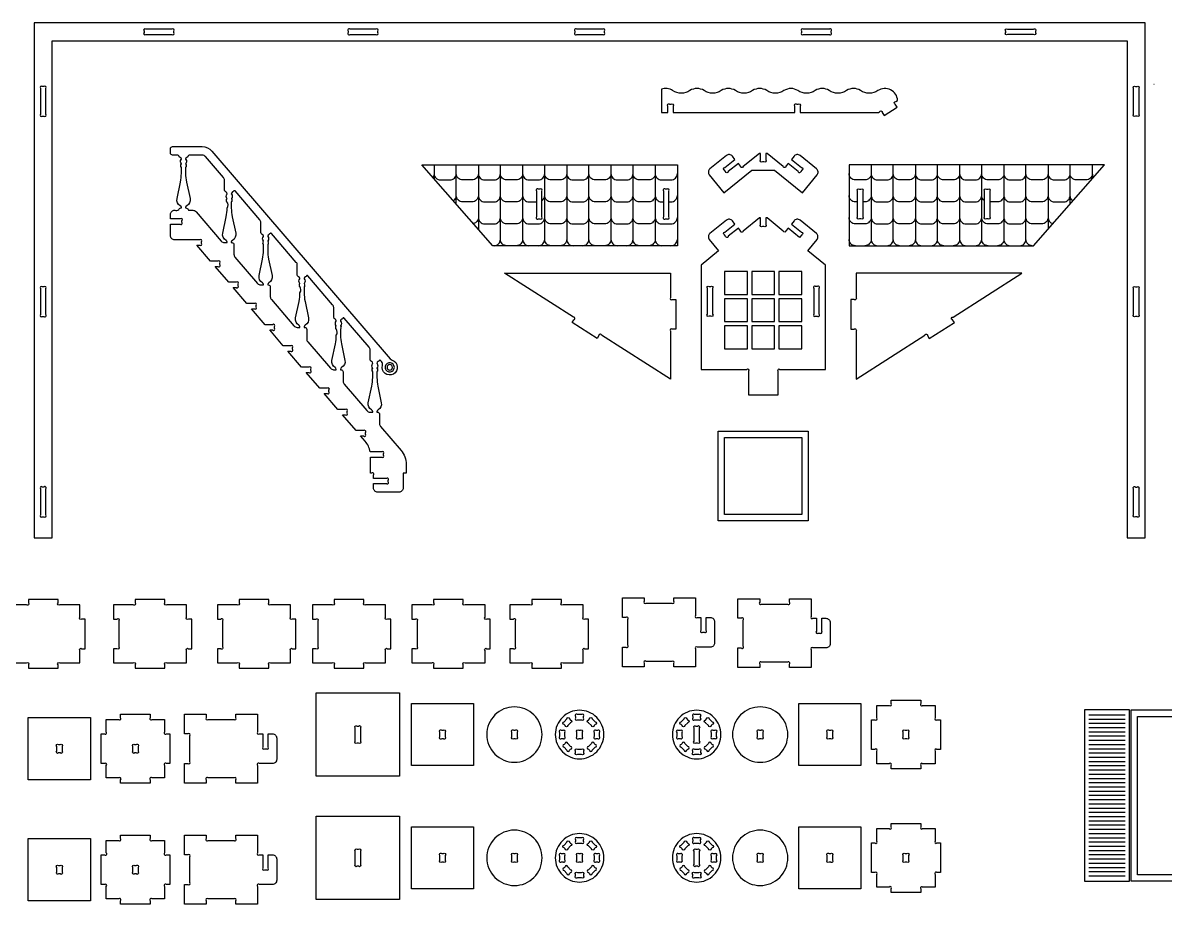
# Model space of a CAD drawing. Extents: x 7328 to 12839, y -521 to 2507.
# Drawn here: x 8760 to 10055, y -512 to 485 of the extents above; entities that cross this region are included whole.
import ezdxf

# ---------------------------------------------------------------- set-up
doc = ezdxf.new("R2010")
doc.units = 0
doc.header["$MEASUREMENT"] = 0
doc.layers.add('LAYER_1', color=18, linetype='CONTINUOUS')

msp = doc.modelspace()

# ---------------------------------------------------------------- linework, layer by layer
at = {"layer": 'LAYER_1'}
for points in [[(10032, 485.5), (8773.2, 485.5), (8773.2, -97.7), (8793.6, -97.7), (8793.6, 465.1), (10011.6, 465.1), (10011.6, -97.7), (10032, -97.7)], [(9292.8, 233.1), (9212.5, 324.8), (9501.9, 324.8), (9501.9, 233.1)], [(9905.5, 233.1), (9985.8, 324.8), (9696.4, 324.8), (9696.4, 233.1)], [(9555.5, 177.9), (9581.4, 177.9), (9581.4, 203.8), (9555.5, 203.8)], [(9586.2, 177.9), (9612.1, 177.9), (9612.1, 203.8), (9586.2, 203.8)], [(9616.9, 177.9), (9642.8, 177.9), (9642.8, 203.8), (9616.9, 203.8)], [(9555.5, 147.2), (9581.4, 147.2), (9581.4, 173.1), (9555.5, 173.1)], [(9586.2, 147.2), (9612.1, 147.2), (9612.1, 173.1), (9586.2, 173.1)], [(9616.9, 147.2), (9642.8, 147.2), (9642.8, 173.1), (9616.9, 173.1)], [(9555.5, 116.5), (9581.4, 116.5), (9581.4, 142.4), (9555.5, 142.4)], [(9586.2, 116.5), (9612.1, 116.5), (9612.1, 142.4), (9586.2, 142.4)], [(9616.9, 116.5), (9642.8, 116.5), (9642.8, 142.4), (9616.9, 142.4)], [(9548.3, 23.1), (9650, 23.1), (9650, -78.6), (9548.3, -78.6)], [(9555.5, 15.9), (9642.8, 15.9), (9642.8, -71.4), (9555.5, -71.4)], [(9092.8, -367.6), (9092.8, -273.2), (9187.1, -273.2), (9187.1, -367.6)], [(9200.8, -355.6), (9200.8, -285.2), (9271.1, -285.2), (9271.1, -355.6)], [(9639.5, -355.6), (9639.5, -285.2), (9709.9, -285.2), (9709.9, -355.6)], [(10014.1, -292.6), (9963.2, -292.6), (9963.2, -486.5), (10014.1, -486.5)], [(10117.7, -292.6), (10117.7, -486.5), (10016, -486.5), (10016, -292.6)], [(8766.6, -371.7), (8766.6, -301.3), (8837, -301.3), (8837, -371.7)], [(10023.2, -299.8), (10110.5, -299.8), (10110.5, -479.3), (10023.2, -479.3)], [(9092.8, -507.2), (9092.8, -412.9), (9187.1, -412.9), (9187.1, -507.2)], [(9200.8, -495.2), (9200.8, -424.9), (9271.1, -424.9), (9271.1, -495.2)], [(9639.5, -495.2), (9639.5, -424.9), (9709.9, -424.9), (9709.9, -495.2)], [(8766.6, -508.6), (8766.6, -438.3), (8837, -438.3), (8837, -508.6)]]:
    msp.add_lwpolyline(points, close=True, dxfattribs=at)
for points in [[(8899.8, 472.3), (8929.2, 472.3, 1), (8931.3, 474.4), (8931.3, 476.2, 1), (8929.2, 478.3), (8899.8, 478.3, 1), (8897.7, 476.2), (8897.7, 474.4, 1)], [(9131.1, 472.3), (9160.5, 472.3, 1), (9162.6, 474.4), (9162.6, 476.2, 1), (9160.5, 478.3), (9131.1, 478.3, 1), (9129, 476.2), (9129, 474.4, 1)], [(9387.9, 472.3), (9417.3, 472.3, 1), (9419.4, 474.4), (9419.4, 476.2, 1), (9417.3, 478.3), (9387.9, 478.3, 1), (9385.8, 476.2), (9385.8, 474.4, 1)], [(9674.1, 478.3), (9644.7, 478.3, 1), (9642.6, 476.2), (9642.6, 474.4, 1), (9644.7, 472.3), (9674.1, 472.3, 1), (9676.2, 474.4), (9676.2, 476.2, 1)], [(9876, 478.3), (9905.4, 478.3, -1), (9907.5, 476.2), (9907.5, 474.4, -1), (9905.4, 472.3), (9876, 472.3, -1), (9873.9, 474.4), (9873.9, 476.2, -1)], [(8780.4, 411.4), (8780.4, 382, 1), (8782.5, 379.9), (8784.3, 379.9, 1), (8786.4, 382), (8786.4, 411.4, 1), (8784.3, 413.5), (8782.5, 413.5, 1)], [(9635, 383.8), (9635, 391.3, -1), (9637.2, 393.4), (9638.9, 393.4, -1), (9641, 391.3), (9641, 383.8), (9729.8, 383.8), (9731, 384.6, -1), (9734, 383.9), (9736.1, 380.7), (9750.9, 390.2), (9748.8, 393.4, -1), (9749.5, 396.4), (9751.4, 397.6, 0.579603), (9729.1, 408.8, -0.300981), (9709.5, 408.8, 0.300981), (9693.6, 408.8, -0.300981), (9674, 408.8, 0.300981), (9658.1, 408.8, -0.300981), (9638.5, 408.8, 0.300981), (9622.7, 408.8, -0.300981), (9603.1, 408.8, 0.300981), (9587.2, 408.8, -0.300981), (9567.6, 408.8, 0.300981), (9551.7, 408.8, -0.300981), (9532.1, 408.8, 0.300981), (9516.2, 408.8, -0.300981), (9496.6, 408.8, 0.236244), (9483.8, 410.4), (9483.8, 383.8), (9491, 383.8), (9491, 391.3, -1), (9493.2, 393.4), (9494.9, 393.4, -1), (9497, 391.3), (9497, 383.8)], [(10024.8, 411.4), (10024.8, 382, -1), (10022.7, 379.9), (10020.9, 379.9, -1), (10018.8, 382), (10018.8, 411.4, -1), (10020.9, 413.5), (10022.7, 413.5, -1)], [(9154.1, -6.3), (9167, -6.3, 1), (9169.1, -4.2), (9169.1, -2.5, 1), (9167, -0.3), (9153.8, -0.3, 0.140614), (9148.3, 11.7), (9143.1, 17.7), (9146.4, 17.7, 1), (9148.5, 19.8), (9148.5, 21.5, 1), (9146.4, 23.7), (9138, 23.7), (9122.5, 41.7), (9125.7, 41.7, 1), (9127.9, 43.8), (9127.9, 45.5, 1), (9125.7, 47.7), (9117.4, 47.7), (9101.9, 65.7), (9105.1, 65.7, 1), (9107.2, 67.8), (9107.2, 69.5, 1), (9105.1, 71.7), (9096.8, 71.7), (9081.3, 89.7), (9084.5, 89.7, 1), (9086.6, 91.8), (9086.6, 93.5, 1), (9084.5, 95.7), (9076.1, 95.7), (9060.7, 113.7), (9063.9, 113.7, 1), (9066, 115.8), (9066, 117.5, 1), (9063.9, 119.7), (9055.5, 119.7), (9040.1, 137.7), (9043.3, 137.7, 1), (9045.4, 139.8), (9045.4, 141.5, 1), (9043.3, 143.7), (9034.9, 143.7), (9019.4, 161.7), (9022.7, 161.7, 1), (9024.8, 163.8), (9024.8, 165.5, 1), (9022.7, 167.7), (9014.3, 167.7), (8998.8, 185.7), (9002, 185.7, 1), (9004.2, 187.8), (9004.2, 189.5, 1), (9002, 191.7), (8993.7, 191.7), (8978.2, 209.7), (8981.4, 209.7, 1), (8983.5, 211.8), (8983.5, 213.5, 1), (8981.4, 215.7), (8973, 215.7), (8957.6, 233.7), (8960.8, 233.7, 1), (8962.9, 235.8), (8962.9, 237.5, 1), (8960.8, 239.7), (8932.5, 239.7, -0.414214), (8927.7, 244.5), (8927.7, 257.7), (8938.6, 257.7, 1), (8940.7, 259.8), (8940.7, 261.5, 1), (8938.6, 263.7), (8927.7, 263.7), (8927.7, 268.5, -0.414214), (8932.5, 273.3, 0.352171), (8937.1, 274, -0.352171), (8939.5, 275.9), (8940, 275.9), (8940, 276.3, 0.272519), (8938.8, 278.4, -0.328849), (8935.1, 286.5), (8939, 305.2, 0.051698), (8940, 315), (8940, 321.9, 0.366837), (8939.8, 322.1, -0.600564), (8939.5, 323, 0.39765), (8939.5, 323.3, -0.39765), (8939.5, 324.1, 0.39765), (8939.5, 324.4, -0.594353), (8939.8, 325.3, 0.584261), (8940, 325.7, -0.375636), (8939.9, 330.7, 0.187098), (8940, 331.1, 0.294683), (8938.6, 333.2, -0.244569), (8937.1, 334.9, 0.352171), (8936.2, 335.7), (8930.1, 335.7, -0.414214), (8927.7, 338.1), (8927.7, 342.9, -0.414214), (8930.1, 345.3), (8963.7, 345.3, -0.21865), (8974.6, 340.3), (9176.7, 105, 0.134714), (9178.8, 103.6, -0.655406), (9180.2, 87.8, -0.655406), (9167.7, 97.6, 0.245805), (9166.7, 101.9), (9165.7, 103.1, 0.507332), (9164.2, 103, -0.156752), (9163, 102, 0.294683), (9161.6, 99.9, 0.187098), (9161.7, 99.6, -0.375636), (9161.6, 94.5, 0.584261), (9161.8, 94.1, -0.594353), (9162.1, 93.2, 0.39765), (9162.1, 92.9, -0.39765), (9162.1, 92.1, 0.39765), (9162.1, 91.8, -0.600564), (9161.8, 90.9, 0.366837), (9161.6, 90.7), (9161.6, 83.8, 0.051698), (9162.6, 74), (9166.5, 55.3, -0.328849), (9162.8, 47.2, 0.272519), (9161.6, 45.1), (9161.6, 44.7), (9162.1, 44.7, -0.414214), (9164.5, 42.3), (9164.5, 31.4, 0.179323), (9165.7, 28.3), (9188.9, 1.3, -0.179323), (9194.7, -14.4), (9194.7, -24.3), (9191.2, -24.3), (9191.2, -41.1, -0.414214), (9186.4, -45.9), (9162.4, -45.9, -0.414214), (9157.6, -41.1), (9157.6, -36.3), (9172.3, -36.3, 1), (9174.4, -34.2), (9174.4, -32.5, 1), (9172.3, -30.3), (9157.6, -30.3), (9157.6, -26.5, 1), (9155.5, -24.3), (9154.1, -24.3)], [(9602.2, 337.7), (9602.2, 330.3, -1), (9600, 328.1), (9598.3, 328.1, -1), (9596.2, 330.3), (9596.2, 337.7), (9594.8, 337.7), (9576.4, 322.9, -1), (9573.4, 323.2), (9571, 326.2), (9559.6, 317, -1), (9556.6, 317.3), (9555.5, 318.6, -1), (9555.8, 321.6), (9567.2, 330.9), (9564.2, 334.6, 0.414214), (9557.4, 335.3), (9538.8, 320.2, 0.414214), (9538.1, 313.4), (9554.7, 292.9), (9586.3, 318.5), (9612, 318.5), (9643.6, 292.9), (9660.2, 313.4, 0.414214), (9659.5, 320.2), (9640.9, 335.3, 0.414214), (9634.1, 334.6), (9631.1, 330.9), (9642.5, 321.6, -1), (9642.8, 318.6), (9641.7, 317.3, -1), (9638.7, 317), (9627.3, 326.2), (9624.9, 323.2, -1), (9621.9, 322.9), (9603.5, 337.7)], [(8947.7, 334.9, -0.251154), (8946.3, 333.2, 0.294683), (8944.8, 331.1, 0.187098), (8945, 330.7, -0.375636), (8944.9, 325.7, 0.584261), (8945, 325.3, -0.594353), (8945.3, 324.4, 0.39765), (8945.3, 324.1, -0.39765), (8945.3, 323.3, 0.39765), (8945.3, 323, -0.600564), (8945, 322.1, 0.366837), (8944.8, 321.9), (8944.8, 315, 0.051698), (8945.9, 305.2), (8949.8, 286.5, -0.328849), (8946.1, 278.4, 0.272519), (8944.8, 276.3), (8944.8, 275.9, -0.352171), (8947.7, 274, 0.352171), (8948.7, 273.3), (8953, 273.3, -0.21865), (8956.6, 271.6), (8985.2, 238.4, 0.21865), (8988.8, 236.7), (8991.8, 236.7), (8991.8, 237.1, 0.272519), (8990.6, 239.2, -0.328849), (8986.9, 247.3), (8990.8, 266, 0.051698), (8991.8, 275.8, 0.366837), (8991.6, 282.9, -0.600564), (8991.3, 283.8, 0.39765), (8991.3, 284.1, -0.39765), (8991.3, 284.9, 0.39765), (8991.3, 285.2, -0.594353), (8991.6, 286.1, 0.584261), (8991.7, 286.5, -0.375636), (8991.7, 291.6, 0.187098), (8991.8, 291.9, 0.294683), (8990.3, 294, -0.302722), (8988.9, 296.2), (8988.9, 307.2, 0.179323), (8987.7, 310.3), (8967.3, 334, 0.21865), (8963.7, 335.7), (8948.7, 335.7, 0.352171)], [(9342.3, 295.1), (9342.3, 265.8, 1), (9344.4, 263.6), (9346.2, 263.6, 1), (9348.3, 265.8), (9348.3, 295.1, 1), (9346.2, 297.2), (9344.4, 297.2, 1)], [(9486.3, 295.1), (9486.3, 265.8, 1), (9488.4, 263.6), (9490.2, 263.6, 1), (9492.3, 265.8), (9492.3, 295.1, 1), (9490.2, 297.2), (9488.4, 297.2, 1)], [(9712, 295.1), (9712, 265.8, -1), (9709.9, 263.6), (9708.2, 263.6, -1), (9706, 265.8), (9706, 295.1, -1), (9708.2, 297.2), (9709.9, 297.2, -1)], [(9856, 295.1), (9856, 265.8, -1), (9853.9, 263.6), (9852.2, 263.6, -1), (9850, 265.8), (9850, 295.1, -1), (9852.2, 297.2), (9853.9, 297.2, -1)], [(9032.9, 234.9, -0.600564), (9032.6, 235.8, 0.39765), (9032.6, 236.1, -0.39765), (9032.6, 236.9, 0.39765), (9032.6, 237.2, -0.594353), (9032.8, 238.1, 0.584261), (9033, 238.5, -0.375636), (9032.9, 243.6, 0.187098), (9033.1, 243.9, 0.294683), (9031.6, 246, -0.302722), (9030.1, 248.2), (9030.1, 259.2, 0.179323), (9028.9, 262.3), (9000.8, 295.1, 0.507332), (8999.2, 295, -0.156752), (8998.1, 294, 0.294683), (8996.6, 291.9, 0.187098), (8996.7, 291.6, -0.375636), (8996.7, 286.5, 0.584261), (8996.8, 286.1, -0.594353), (8997.1, 285.2, 0.39765), (8997.1, 284.9, -0.39765), (8997.1, 284.1, 0.39765), (8997.1, 283.8, -0.600564), (8996.8, 282.9, 0.366837), (8996.6, 282.7), (8996.6, 275.8, 0.051698), (8997.6, 266), (9001.6, 247.3, -0.328849), (8997.9, 239.2, 0.272519), (8996.6, 237.1), (8996.6, 236.7), (8997.2, 236.7, -0.414214), (8999.6, 234.3), (8999.6, 223.4, 0.179323), (9000.7, 220.3), (9026.4, 190.4, 0.21865), (9030, 188.7), (9033.1, 188.7), (9033.1, 189.1, 0.272519), (9031.8, 191.2, -0.328849), (9028.1, 199.3), (9032, 218, 0.051698), (9033.1, 227.8), (9033.1, 234.7, 0.366837)], [(9616, 64.3), (9616, 91, -1), (9618.1, 93.1), (9669.7, 93.1), (9669.7, 211), (9649.7, 227.2), (9660.2, 240.3, 0.414214), (9659.5, 247), (9640.9, 262.1, 0.414214), (9634.1, 261.4), (9631.1, 257.7), (9642.5, 248.5, -1), (9642.8, 245.5), (9640.4, 242.5), (9627.3, 253), (9624.9, 250, -1), (9621.9, 249.7), (9603.5, 264.6), (9602.2, 264.6), (9602.2, 257.1, -1), (9600, 255), (9598.3, 255, -1), (9596.2, 257.1), (9596.2, 264.6), (9594.8, 264.6), (9576.4, 249.7, -1), (9573.4, 250), (9571, 253), (9559.6, 243.8, -1), (9556.6, 244.1), (9555.5, 245.5, -1), (9555.8, 248.5), (9567.2, 257.7), (9564.2, 261.4, 0.414214), (9557.4, 262.1), (9538.8, 247, 0.414214), (9538.1, 240.3), (9548.7, 227.2), (9528.7, 211), (9528.7, 93.1), (9580.2, 93.1, -1), (9582.4, 91), (9582.4, 64.3)], [(9073.3, 170, 0.051698), (9074.3, 179.8, 0.366837), (9074.1, 186.9, -0.600564), (9073.8, 187.8, 0.39765), (9073.8, 188.1, -0.39765), (9073.8, 188.9, 0.39765), (9073.8, 189.2, -0.594353), (9074.1, 190.1, 0.584261), (9074.2, 190.5, -0.375636), (9074.2, 195.6, 0.187098), (9074.3, 195.9, 0.294683), (9072.8, 198, -0.302722), (9071.3, 200.2), (9071.3, 211.2, 0.179323), (9070.2, 214.3), (9042, 247.1, 0.507332), (9040.5, 247, -0.156752), (9039.3, 246, 0.294683), (9037.9, 243.9, 0.187098), (9038, 243.6, -0.375636), (9037.9, 238.5, 0.584261), (9038.1, 238.1, -0.594353), (9038.4, 237.2, 0.39765), (9038.4, 236.9, -0.39765), (9038.4, 236.1, 0.39765), (9038.4, 235.8, -0.600564), (9038.1, 234.9, 0.366837), (9037.9, 234.7), (9037.9, 227.8, 0.051698), (9038.9, 218), (9042.8, 199.3, -0.328849), (9039.1, 191.2, 0.272519), (9037.9, 189.1), (9037.9, 188.7), (9038.4, 188.7, -0.414214), (9040.8, 186.3), (9040.8, 175.4, 0.179323), (9042, 172.3), (9067.6, 142.4, 0.21865), (9071.3, 140.7), (9074.3, 140.7), (9074.3, 141.1, 0.272519), (9073.1, 143.2, -0.328849), (9069.4, 151.3)], [(9115.5, 131.8, 0.366837), (9115.3, 138.9, -0.600564), (9115, 139.8, 0.39765), (9115, 140.1, -0.39765), (9115, 140.9, 0.39765), (9115, 141.2, -0.594353), (9115.3, 142.1, 0.584261), (9115.5, 142.5, -0.375636), (9115.4, 147.6, 0.187098), (9115.5, 147.9, 0.294683), (9114.1, 150, -0.302722), (9112.6, 152.2), (9112.6, 163.2, 0.179323), (9111.4, 166.3), (9083.2, 199.1, 0.507332), (9081.7, 199, -0.156752), (9080.6, 198, 0.294683), (9079.1, 195.9, 0.187098), (9079.2, 195.6, -0.375636), (9079.2, 190.5, 0.584261), (9079.3, 190.1, -0.594353), (9079.6, 189.2, 0.39765), (9079.6, 188.9, -0.39765), (9079.6, 188.1, 0.39765), (9079.6, 187.8, -0.600564), (9079.3, 186.9, 0.366837), (9079.1, 186.7), (9079.1, 179.8, 0.051698), (9080.1, 170), (9084, 151.3, -0.328849), (9080.3, 143.2, 0.272519), (9079.1, 141.1), (9079.1, 140.7), (9079.6, 140.7, -0.414214), (9082, 138.3), (9082, 127.4, 0.179323), (9083.2, 124.3), (9108.9, 94.4, 0.21865), (9112.5, 92.7), (9115.5, 92.7), (9115.5, 93.1, 0.272519), (9114.3, 95.2, -0.328849), (9110.6, 103.3), (9114.5, 122, 0.051698)], [(9500.1, 138.6), (9496.2, 138.6, 1), (9494.1, 136.5), (9494.1, 82.1), (9416, 131.9, 1), (9413.1, 131.3), (9411, 128), (9382.7, 146.1), (9384.8, 149.3, 1), (9384.1, 152.3), (9306, 202), (9494.1, 202), (9494.1, 174.3, 1), (9496.2, 172.2), (9500.1, 172.2)], [(9698.3, 138.6), (9702.1, 138.6, -1), (9704.3, 136.5), (9704.3, 82.1), (9782.3, 131.9, -1), (9785.2, 131.3), (9787.3, 128), (9815.7, 146.1), (9813.6, 149.3, -1), (9814.2, 152.3), (9892.3, 202), (9704.3, 202), (9704.3, 174.3, -1), (9702.1, 172.2), (9698.3, 172.2)], [(8780.4, 184.6), (8780.4, 155.2, 1), (8782.5, 153.1), (8784.3, 153.1, 1), (8786.4, 155.2), (8786.4, 184.6, 1), (8784.3, 186.7), (8782.5, 186.7, 1)], [(9541.9, 184.9), (9541.9, 155.5, -1), (9539.7, 153.4), (9538, 153.4, -1), (9535.9, 155.5), (9535.9, 184.9, -1), (9538, 187), (9539.7, 187, -1)], [(9656.5, 184.9), (9656.5, 155.5, 1), (9658.6, 153.4), (9660.3, 153.4, 1), (9662.5, 155.5), (9662.5, 184.9, 1), (9660.3, 187), (9658.6, 187, 1)], [(10024.8, 184.6), (10024.8, 155.2, -1), (10022.7, 153.1), (10020.9, 153.1, -1), (10018.8, 155.2), (10018.8, 184.6, -1), (10020.9, 186.7), (10022.7, 186.7, -1)], [(9156.8, 90.7, 0.366837), (9156.6, 90.9, -0.600564), (9156.3, 91.8, 0.39765), (9156.3, 92.1, -0.39765), (9156.3, 92.9, 0.39765), (9156.3, 93.2, -0.594353), (9156.6, 94.1, 0.584261), (9156.7, 94.5, -0.375636), (9156.7, 99.6, 0.187098), (9156.8, 99.9, 0.294683), (9155.3, 102, -0.302722), (9153.8, 104.2), (9153.8, 115.2, 0.179323), (9152.7, 118.3), (9124.5, 151.1, 0.507332), (9122.9, 151, -0.156752), (9121.8, 150, 0.294683), (9120.3, 147.9, 0.187098), (9120.4, 147.6, -0.375636), (9120.4, 142.5, 0.584261), (9120.5, 142.1, -0.594353), (9120.8, 141.2, 0.39765), (9120.8, 140.9, -0.39765), (9120.8, 140.1, 0.39765), (9120.8, 139.8, -0.600564), (9120.5, 138.9, 0.366837), (9120.3, 138.7), (9120.3, 131.8, 0.051698), (9121.4, 122), (9125.3, 103.3, -0.328849), (9121.6, 95.2, 0.272519), (9120.3, 93.1), (9120.3, 92.7), (9120.9, 92.7, -0.414214), (9123.3, 90.3), (9123.3, 79.4, 0.179323), (9124.4, 76.3), (9150.1, 46.4, 0.21865), (9153.8, 44.7), (9156.8, 44.7), (9156.8, 45.1, 0.272519), (9155.5, 47.2, -0.328849), (9151.8, 55.3), (9155.7, 74, 0.051698), (9156.8, 83.8)], [(9176.1, 100.6, 0.414214), (9170.9, 95.4, 0.414214), (9176.1, 90.2, 0.414214), (9181.3, 95.4, 0.414214)], [(9176.1, 98.5, 0.414214), (9173, 95.4, 0.414214), (9176.1, 92.3, 0.414214), (9179.2, 95.4, 0.414214)], [(8780.4, -42.2), (8780.4, -71.6, 1), (8782.5, -73.7), (8784.3, -73.7, 1), (8786.4, -71.6), (8786.4, -42.2, 1), (8784.3, -40.1), (8782.5, -40.1, 1)], [(10024.8, -42.2), (10024.8, -71.6, -1), (10022.7, -73.7), (10020.9, -73.7, -1), (10018.8, -71.6), (10018.8, -42.2, -1), (10020.9, -40.1), (10022.7, -40.1, -1)], [(8863.1, -189.6), (8866.9, -189.6, -1), (8869.1, -191.7), (8869.1, -221.1, -1), (8866.9, -223.2), (8863.1, -223.2), (8863.1, -239.4), (8885.5, -239.4, -1), (8887.7, -241.5), (8887.7, -245.4), (8921.3, -245.4), (8921.3, -241.5, -1), (8923.4, -239.4), (8945.9, -239.4), (8945.9, -225.3, -1), (8948, -223.2), (8951.9, -223.2), (8951.9, -189.6), (8948, -189.6, -1), (8945.9, -187.5), (8945.9, -173.4), (8923.4, -173.4, -1), (8921.3, -171.3), (8921.3, -167.4), (8887.7, -167.4), (8887.7, -171.3, -1), (8885.5, -173.4), (8863.1, -173.4)], [(8980.8, -189.6), (8984.6, -189.6, -1), (8986.8, -191.7), (8986.8, -221.1, -1), (8984.6, -223.2), (8980.8, -223.2), (8980.8, -239.4), (9003.2, -239.4, -1), (9005.4, -241.5), (9005.4, -245.4), (9039, -245.4), (9039, -241.5, -1), (9041.1, -239.4), (9063.6, -239.4), (9063.6, -225.3, -1), (9065.7, -223.2), (9069.6, -223.2), (9069.6, -189.6), (9065.7, -189.6, -1), (9063.6, -187.5), (9063.6, -173.4), (9041.1, -173.4, -1), (9039, -171.3), (9039, -167.4), (9005.4, -167.4), (9005.4, -171.3, -1), (9003.2, -173.4), (8980.8, -173.4)], [(9088.5, -189.6), (9092.4, -189.6, -1), (9094.5, -191.7), (9094.5, -221.1, -1), (9092.4, -223.2), (9088.5, -223.2), (9088.5, -239.4), (9111, -239.4, -1), (9113.1, -241.5), (9113.1, -245.4), (9146.7, -245.4), (9146.7, -241.5, -1), (9148.8, -239.4), (9171.3, -239.4), (9171.3, -225.3, -1), (9173.4, -223.2), (9177.3, -223.2), (9177.3, -189.6), (9173.4, -189.6, -1), (9171.3, -187.5), (9171.3, -173.4), (9148.8, -173.4, -1), (9146.7, -171.3), (9146.7, -167.4), (9113.1, -167.4), (9113.1, -171.3, -1), (9111, -173.4), (9088.5, -173.4)], [(9201.2, -189.6), (9205.1, -189.6, -1), (9207.2, -191.7), (9207.2, -221.1, -1), (9205.1, -223.2), (9201.2, -223.2), (9201.2, -239.4), (9223.7, -239.4, -1), (9225.8, -241.5), (9225.8, -245.4), (9259.4, -245.4), (9259.4, -241.5, -1), (9261.5, -239.4), (9284, -239.4), (9284, -225.3, -1), (9286.1, -223.2), (9290, -223.2), (9290, -189.6), (9286.1, -189.6, -1), (9284, -187.5), (9284, -173.4), (9261.5, -173.4, -1), (9259.4, -171.3), (9259.4, -167.4), (9225.8, -167.4), (9225.8, -171.3, -1), (9223.7, -173.4), (9201.2, -173.4)], [(9312.3, -189.6), (9316.1, -189.6, -1), (9318.3, -191.7), (9318.3, -221.1, -1), (9316.1, -223.2), (9312.3, -223.2), (9312.3, -239.4), (9334.7, -239.4, -1), (9336.9, -241.5), (9336.9, -245.4), (9370.5, -245.4), (9370.5, -241.5, -1), (9372.6, -239.4), (9395.1, -239.4), (9395.1, -225.3, -1), (9397.2, -223.2), (9401.1, -223.2), (9401.1, -189.6), (9397.2, -189.6, -1), (9395.1, -187.5), (9395.1, -173.4), (9372.6, -173.4, -1), (9370.5, -171.3), (9370.5, -167.4), (9336.9, -167.4), (9336.9, -171.3, -1), (9334.7, -173.4), (9312.3, -173.4)], [(9522.5, -165.6), (9522.5, -185.7, 1), (9524.7, -187.8), (9528.5, -187.8), (9528.5, -202.5, 1), (9530.7, -204.6), (9532.4, -204.6, 1), (9534.5, -202.5), (9534.5, -187.8), (9539.3, -187.8, -0.414214), (9544.1, -192.6), (9544.1, -216.6, -0.414214), (9539.3, -221.4), (9524.7, -221.4, 1), (9522.5, -223.5), (9522.5, -243.6), (9497.9, -243.6), (9497.9, -239.7, 1), (9495.8, -237.6), (9466.5, -237.6, 1), (9464.3, -239.7), (9464.3, -243.6), (9439.7, -243.6), (9439.7, -221.4), (9443.6, -221.4, 1), (9445.7, -219.3), (9445.7, -189.9, 1), (9443.6, -187.8), (9439.7, -187.8), (9439.7, -165.6), (9464.3, -165.6), (9464.3, -169.4, 1), (9466.5, -171.6), (9495.8, -171.6, 1), (9497.9, -169.4), (9497.9, -165.6)], [(9653.4, -166.6), (9653.4, -186.7, 1), (9655.5, -188.8), (9659.4, -188.8), (9659.4, -203.5, 1), (9661.5, -205.6), (9663.2, -205.6, 1), (9665.4, -203.5), (9665.4, -188.8), (9670.2, -188.8, -0.414214), (9675, -193.6), (9675, -217.6, -0.414214), (9670.2, -222.4), (9655.5, -222.4, 1), (9653.4, -224.5), (9653.4, -244.6), (9628.8, -244.6), (9628.8, -240.7, 1), (9626.6, -238.6), (9597.3, -238.6, 1), (9595.2, -240.7), (9595.2, -244.6), (9570.6, -244.6), (9570.6, -222.4), (9574.4, -222.4, 1), (9576.6, -220.3), (9576.6, -190.9, 1), (9574.4, -188.8), (9570.6, -188.8), (9570.6, -166.6), (9595.2, -166.6), (9595.2, -170.4, 1), (9597.3, -172.6), (9626.6, -172.6, 1), (9628.8, -170.4), (9628.8, -166.6)], [(9777.7, -281.4), (9777.7, -285.3, 1), (9779.8, -287.4), (9793.9, -287.4), (9793.9, -301.5, 1), (9796, -303.6), (9799.9, -303.6), (9799.9, -337.2), (9796, -337.2, 1), (9793.9, -339.3), (9793.9, -353.4), (9779.8, -353.4, 1), (9777.7, -355.6), (9777.7, -359.4), (9744.1, -359.4), (9744.1, -355.6, 1), (9742, -353.4), (9727.9, -353.4), (9727.9, -339.3, 1), (9725.8, -337.2), (9721.9, -337.2), (9721.9, -303.6), (9725.8, -303.6, 1), (9727.9, -301.5), (9727.9, -287.4), (9742, -287.4, 1), (9744.1, -285.3), (9744.1, -281.4)], [(8904.8, -297.5), (8904.8, -301.4, 1), (8906.9, -303.5), (8921, -303.5), (8921, -317.6, 1), (8923.1, -319.7), (8927, -319.7), (8927, -353.3), (8923.1, -353.3, 1), (8921, -355.4), (8921, -369.5), (8906.9, -369.5, 1), (8904.8, -371.7), (8904.8, -375.5), (8871.2, -375.5), (8871.2, -371.7, 1), (8869.1, -369.5), (8855, -369.5), (8855, -355.4, 1), (8852.9, -353.3), (8849, -353.3), (8849, -319.7), (8852.9, -319.7, 1), (8855, -317.6), (8855, -303.5), (8869.1, -303.5, 1), (8871.2, -301.4), (8871.2, -297.5)], [(9026.4, -297.5), (9026.4, -317.6, 1), (9028.5, -319.7), (9032.4, -319.7), (9032.4, -334.4, 1), (9034.5, -336.5), (9036.3, -336.5, 1), (9038.4, -334.4), (9038.4, -319.7), (9043.2, -319.7, -0.414214), (9048, -324.5), (9048, -348.5, -0.414214), (9043.2, -353.3), (9028.5, -353.3, 1), (9026.4, -355.4), (9026.4, -375.5), (9001.8, -375.5), (9001.8, -371.7, 1), (8999.7, -369.5), (8970.3, -369.5, 1), (8968.2, -371.7), (8968.2, -375.5), (8943.6, -375.5), (8943.6, -353.3), (8947.5, -353.3, 1), (8949.6, -351.2), (8949.6, -321.8, 1), (8947.5, -319.7), (8943.6, -319.7), (8943.6, -297.5), (8968.2, -297.5), (8968.2, -301.4, 1), (8970.3, -303.5), (8999.7, -303.5, 1), (9001.8, -301.4), (9001.8, -297.5)], [(9317.3, -289.1, 0.414214), (9286, -320.4, 0.414214), (9317.3, -351.8, 0.414214), (9348.7, -320.4, 0.414214)], [(9391.1, -292.9, 0.414214), (9363.6, -320.4, 0.414214), (9391.1, -347.9, 0.414214), (9418.6, -320.4, 0.414214)], [(9388.8, -303.8), (9393.5, -303.8, 1), (9395.6, -301.7), (9395.6, -299.9, 1), (9393.5, -297.8), (9388.8, -297.8, 1), (9386.6, -299.9), (9386.6, -301.7, 1)], [(9523.8, -292.9, 0.414214), (9496.3, -320.4, 0.414214), (9523.8, -347.9, 0.414214), (9551.3, -320.4, 0.414214)], [(9521.4, -303.8), (9526.2, -303.8, 1), (9528.3, -301.7), (9528.3, -299.9, 1), (9526.2, -297.8), (9521.4, -297.8, 1), (9519.3, -299.9), (9519.3, -301.7, 1)], [(9595.8, -289.1, 0.414214), (9564.4, -320.4, 0.414214), (9595.8, -351.8, 0.414214), (9627.1, -320.4, 0.414214)], [(9143, -312.9), (9143, -327.9, -1), (9140.8, -330), (9139.1, -330, -1), (9137, -327.9), (9137, -312.9, -1), (9139.1, -310.8), (9140.8, -310.8, -1)], [(9373.5, -306.1), (9376.8, -302.7, -1), (9379.8, -302.7), (9381, -304, -1), (9381, -307), (9377.7, -310.3, -1), (9374.7, -310.3), (9373.5, -309.1, -1)], [(9405.5, -302.7), (9408.8, -306.1, -1), (9408.8, -309.1), (9407.6, -310.3, -1), (9404.6, -310.3), (9401.2, -307, -1), (9401.2, -304), (9402.5, -302.7, -1)], [(9513.7, -307), (9510.4, -310.3, -1), (9507.4, -310.3), (9506.1, -309.1, -1), (9506.1, -306.1), (9509.5, -302.7, -1), (9512.5, -302.7), (9513.7, -304, -1)], [(9520.8, -327.9), (9520.8, -312.9, -1), (9522.9, -310.8), (9524.7, -310.8, -1), (9526.8, -312.9), (9526.8, -327.9, -1), (9524.7, -330), (9522.9, -330, -1)], [(9538.1, -302.7), (9541.5, -306.1, -1), (9541.5, -309.1), (9540.2, -310.3, -1), (9537.2, -310.3), (9533.9, -307, -1), (9533.9, -304), (9535.1, -302.7, -1)], [(9239, -317.7), (9239, -323.1, -1), (9236.8, -325.2), (9235.1, -325.2, -1), (9233, -323.1), (9233, -317.7, -1), (9235.1, -315.6), (9236.8, -315.6, -1)], [(9320.3, -317.7), (9320.3, -323.1, -1), (9318.2, -325.2), (9316.5, -325.2, -1), (9314.3, -323.1), (9314.3, -317.7, -1), (9316.5, -315.6), (9318.2, -315.6, -1)], [(9368.5, -318.1), (9368.5, -322.8, 1), (9370.6, -324.9), (9372.4, -324.9, 1), (9374.5, -322.8), (9374.5, -318.1, 1), (9372.4, -315.9), (9370.6, -315.9, 1)], [(9388.1, -323.1), (9388.1, -317.7, -1), (9390.3, -315.6), (9392, -315.6, -1), (9394.1, -317.7), (9394.1, -323.1, -1), (9392, -325.2), (9390.3, -325.2, -1)], [(9409.9, -324.9), (9411.6, -324.9, 1), (9413.8, -322.8), (9413.8, -318.1, 1), (9411.6, -315.9), (9409.9, -315.9, 1), (9407.8, -318.1), (9407.8, -322.8, 1)], [(9501.2, -318.1), (9501.2, -322.8, 1), (9503.3, -324.9), (9505, -324.9, 1), (9507.2, -322.8), (9507.2, -318.1, 1), (9505, -315.9), (9503.3, -315.9, 1)], [(9544.3, -315.9), (9542.5, -315.9, 1), (9540.4, -318.1), (9540.4, -322.8, 1), (9542.5, -324.9), (9544.3, -324.9, 1), (9546.4, -322.8), (9546.4, -318.1, 1)], [(9598.8, -317.7), (9598.8, -323.1, -1), (9596.7, -325.2), (9594.9, -325.2, -1), (9592.8, -323.1), (9592.8, -317.7, -1), (9594.9, -315.6), (9596.7, -315.6, -1)], [(9677.7, -317.7), (9677.7, -323.1, -1), (9675.6, -325.2), (9673.8, -325.2, -1), (9671.7, -323.1), (9671.7, -317.7, -1), (9673.8, -315.6), (9675.6, -315.6, -1)], [(9763.9, -317.7), (9763.9, -323.1, -1), (9761.8, -325.2), (9760, -325.2, -1), (9757.9, -323.1), (9757.9, -317.7, -1), (9760, -315.6), (9761.8, -315.6, -1)], [(8804.8, -333.8), (8804.8, -339.2, -1), (8802.7, -341.3), (8800.9, -341.3, -1), (8798.8, -339.2), (8798.8, -333.8, -1), (8800.9, -331.7), (8802.7, -331.7, -1)], [(8891, -333.8), (8891, -339.2, -1), (8888.9, -341.3), (8887.1, -341.3, -1), (8885, -339.2), (8885, -333.8, -1), (8887.1, -331.7), (8888.9, -331.7, -1)], [(9381, -333.9), (9377.7, -330.5, 1), (9374.7, -330.5), (9373.5, -331.8, 1), (9373.5, -334.8), (9376.8, -338.1, 1), (9379.8, -338.1), (9381, -336.9, 1)], [(9405.5, -338.1), (9408.8, -334.8, 1), (9408.8, -331.8), (9407.6, -330.5, 1), (9404.6, -330.5), (9401.2, -333.9, 1), (9401.2, -336.9), (9402.5, -338.1, 1)], [(9506.1, -334.8), (9509.5, -338.1, 1), (9512.5, -338.1), (9513.7, -336.9, 1), (9513.7, -333.9), (9510.4, -330.5, 1), (9507.4, -330.5), (9506.1, -331.8, 1)], [(9537.2, -330.5), (9533.9, -333.9, 1), (9533.9, -336.9), (9535.1, -338.1, 1), (9538.1, -338.1), (9541.5, -334.8, 1), (9541.5, -331.8), (9540.2, -330.5, 1)], [(9388.8, -337.1), (9393.5, -337.1, -1), (9395.6, -339.2), (9395.6, -340.9, -1), (9393.5, -343.1), (9388.8, -343.1, -1), (9386.6, -340.9), (9386.6, -339.2, -1)], [(9526.2, -343.1), (9521.4, -343.1, -1), (9519.3, -340.9), (9519.3, -339.2, -1), (9521.4, -337.1), (9526.2, -337.1, -1), (9528.3, -339.2), (9528.3, -340.9, -1)], [(9777.7, -421), (9777.7, -424.9, 1), (9779.8, -427), (9793.9, -427), (9793.9, -441.1, 1), (9796, -443.2), (9799.9, -443.2), (9799.9, -476.8), (9796, -476.8, 1), (9793.9, -479), (9793.9, -493.1), (9779.8, -493.1, 1), (9777.7, -495.2), (9777.7, -499.1), (9744.1, -499.1), (9744.1, -495.2, 1), (9742, -493.1), (9727.9, -493.1), (9727.9, -479, 1), (9725.8, -476.8), (9721.9, -476.8), (9721.9, -443.2), (9725.8, -443.2, 1), (9727.9, -441.1), (9727.9, -427), (9742, -427, 1), (9744.1, -424.9), (9744.1, -421)], [(8904.8, -434.4), (8904.8, -438.3, 1), (8906.9, -440.4), (8921, -440.4), (8921, -454.5, 1), (8923.1, -456.7), (8927, -456.7), (8927, -490.3), (8923.1, -490.3, 1), (8921, -492.4), (8921, -506.5), (8906.9, -506.5, 1), (8904.8, -508.6), (8904.8, -512.5), (8871.2, -512.5), (8871.2, -508.6, 1), (8869.1, -506.5), (8855, -506.5), (8855, -492.4, 1), (8852.9, -490.3), (8849, -490.3), (8849, -456.7), (8852.9, -456.7, 1), (8855, -454.5), (8855, -440.4), (8869.1, -440.4, 1), (8871.2, -438.3), (8871.2, -434.4)], [(9026.4, -434.4), (9026.4, -454.5, 1), (9028.5, -456.7), (9032.4, -456.7), (9032.4, -471.3, 1), (9034.5, -473.5), (9036.3, -473.5, 1), (9038.4, -471.3), (9038.4, -456.7), (9043.2, -456.7, -0.414214), (9048, -461.5), (9048, -485.5, -0.414214), (9043.2, -490.3), (9028.5, -490.3, 1), (9026.4, -492.4), (9026.4, -512.5), (9001.8, -512.5), (9001.8, -508.6, 1), (8999.7, -506.5), (8970.3, -506.5, 1), (8968.2, -508.6), (8968.2, -512.5), (8943.6, -512.5), (8943.6, -490.3), (8947.5, -490.3, 1), (8949.6, -488.1), (8949.6, -458.8, 1), (8947.5, -456.7), (8943.6, -456.7), (8943.6, -434.4), (8968.2, -434.4), (8968.2, -438.3, 1), (8970.3, -440.4), (8999.7, -440.4, 1), (9001.8, -438.3), (9001.8, -434.4)], [(9317.3, -428.7, 0.414214), (9286, -460, 0.414214), (9317.3, -491.4, 0.414214), (9348.7, -460, 0.414214)], [(9391.1, -432.6, 0.414214), (9363.6, -460, 0.414214), (9391.1, -487.5, 0.414214), (9418.6, -460, 0.414214)], [(9386.6, -439.5), (9386.6, -441.3, 1), (9388.8, -443.4), (9393.5, -443.4, 1), (9395.6, -441.3), (9395.6, -439.5, 1), (9393.5, -437.4), (9388.8, -437.4, 1)], [(9523.8, -432.6, 0.414214), (9496.3, -460, 0.414214), (9523.8, -487.5, 0.414214), (9551.3, -460, 0.414214)], [(9526.2, -437.4), (9521.4, -437.4, 1), (9519.3, -439.5), (9519.3, -441.3, 1), (9521.4, -443.4), (9526.2, -443.4, 1), (9528.3, -441.3), (9528.3, -439.5, 1)], [(9595.8, -428.7, 0.414214), (9564.4, -460, 0.414214), (9595.8, -491.4, 0.414214), (9627.1, -460, 0.414214)], [(9143, -452.6), (9143, -467.5, -1), (9140.8, -469.6), (9139.1, -469.6, -1), (9137, -467.5), (9137, -452.6, -1), (9139.1, -450.4), (9140.8, -450.4, -1)], [(9381, -446.6), (9377.7, -450, -1), (9374.7, -450), (9373.5, -448.7, -1), (9373.5, -445.7), (9376.8, -442.4, -1), (9379.8, -442.4), (9381, -443.6, -1)], [(9405.5, -442.4), (9408.8, -445.7, -1), (9408.8, -448.7), (9407.6, -450, -1), (9404.6, -450), (9401.2, -446.6, -1), (9401.2, -443.6), (9402.5, -442.4, -1)], [(9513.7, -446.6), (9510.4, -450, -1), (9507.4, -450), (9506.1, -448.7, -1), (9506.1, -445.7), (9509.5, -442.4, -1), (9512.5, -442.4), (9513.7, -443.6, -1)], [(9526.8, -452.6), (9526.8, -467.5, -1), (9524.7, -469.6), (9522.9, -469.6, -1), (9520.8, -467.5), (9520.8, -452.6, -1), (9522.9, -450.4), (9524.7, -450.4, -1)], [(9538.1, -442.4), (9541.5, -445.7, -1), (9541.5, -448.7), (9540.2, -450, -1), (9537.2, -450), (9533.9, -446.6, -1), (9533.9, -443.6), (9535.1, -442.4, -1)], [(9239, -457.4), (9239, -462.7, -1), (9236.8, -464.8), (9235.1, -464.8, -1), (9233, -462.7), (9233, -457.4, -1), (9235.1, -455.2), (9236.8, -455.2, -1)], [(9320.3, -457.4), (9320.3, -462.7, -1), (9318.2, -464.8), (9316.5, -464.8, -1), (9314.3, -462.7), (9314.3, -457.4, -1), (9316.5, -455.2), (9318.2, -455.2, -1)], [(9368.5, -457.7), (9368.5, -462.4, 1), (9370.6, -464.5), (9372.4, -464.5, 1), (9374.5, -462.4), (9374.5, -457.7, 1), (9372.4, -455.6), (9370.6, -455.6, 1)], [(9394.1, -457.4), (9394.1, -462.7, -1), (9392, -464.8), (9390.3, -464.8, -1), (9388.1, -462.7), (9388.1, -457.4, -1), (9390.3, -455.2), (9392, -455.2, -1)], [(9407.8, -457.7), (9407.8, -462.4, 1), (9409.9, -464.5), (9411.6, -464.5, 1), (9413.8, -462.4), (9413.8, -457.7, 1), (9411.6, -455.6), (9409.9, -455.6, 1)], [(9501.2, -457.7), (9501.2, -462.4, 1), (9503.3, -464.5), (9505, -464.5, 1), (9507.2, -462.4), (9507.2, -457.7, 1), (9505, -455.6), (9503.3, -455.6, 1)], [(9540.4, -457.7), (9540.4, -462.4, 1), (9542.5, -464.5), (9544.3, -464.5, 1), (9546.4, -462.4), (9546.4, -457.7, 1), (9544.3, -455.6), (9542.5, -455.6, 1)], [(9598.8, -457.4), (9598.8, -462.7, -1), (9596.7, -464.8), (9594.9, -464.8, -1), (9592.8, -462.7), (9592.8, -457.4, -1), (9594.9, -455.2), (9596.7, -455.2, -1)], [(9677.7, -457.4), (9677.7, -462.7, -1), (9675.6, -464.8), (9673.8, -464.8, -1), (9671.7, -462.7), (9671.7, -457.4, -1), (9673.8, -455.2), (9675.6, -455.2, -1)], [(9757.9, -462.7), (9757.9, -457.4, -1), (9760, -455.2), (9761.8, -455.2, -1), (9763.9, -457.4), (9763.9, -462.7, -1), (9761.8, -464.8), (9760, -464.8, -1)], [(8804.8, -470.8), (8804.8, -476.1, -1), (8802.7, -478.3), (8800.9, -478.3, -1), (8798.8, -476.1), (8798.8, -470.8, -1), (8800.9, -468.7), (8802.7, -468.7, -1)], [(8891, -470.8), (8891, -476.1, -1), (8888.9, -478.3), (8887.1, -478.3, -1), (8885, -476.1), (8885, -470.8, -1), (8887.1, -468.7), (8888.9, -468.7, -1)], [(9381, -473.5), (9377.7, -470.1, 1), (9374.7, -470.1), (9373.5, -471.4, 1), (9373.5, -474.4), (9376.8, -477.7, 1), (9379.8, -477.7), (9381, -476.5, 1)], [(9393.5, -482.7), (9388.8, -482.7, -1), (9386.6, -480.6), (9386.6, -478.8, -1), (9388.8, -476.7), (9393.5, -476.7, -1), (9395.6, -478.8), (9395.6, -480.6, -1)], [(9404.6, -470.1), (9401.2, -473.5, 1), (9401.2, -476.5), (9402.5, -477.7, 1), (9405.5, -477.7), (9408.8, -474.4, 1), (9408.8, -471.4), (9407.6, -470.1, 1)], [(9506.1, -474.4), (9509.5, -477.7, 1), (9512.5, -477.7), (9513.7, -476.5, 1), (9513.7, -473.5), (9510.4, -470.1, 1), (9507.4, -470.1), (9506.1, -471.4, 1)], [(9528.3, -478.8), (9528.3, -480.6, -1), (9526.2, -482.7), (9521.4, -482.7, -1), (9519.3, -480.6), (9519.3, -478.8, -1), (9521.4, -476.7), (9526.2, -476.7, -1)], [(9537.2, -470.1), (9533.9, -473.5, 1), (9533.9, -476.5), (9535.1, -477.7, 1), (9538.1, -477.7), (9541.5, -474.4, 1), (9541.5, -471.4), (9540.2, -470.1, 1)]]:
    msp.add_lwpolyline(points, format="xyb", close=True, dxfattribs=at)
for points in [[(10041.6, 416.2), (10042.1, 416.2)], [(9226.4, 324.8), (9226.4, 309)], [(9251.4, 280.4), (9251.4, 324.8)], [(9276.5, 324.8), (9276.5, 251.8)], [(9921.9, 324.8), (9921.9, 251.8)], [(9946.9, 280.4), (9946.9, 324.8)], [(9972, 324.8), (9972, 309)], [(10009.3, -298.4), (9968, -298.4)], [(10009.3, -303.2), (9968, -303.2)], [(10009.3, -308), (9968, -308)], [(10009.3, -312.8), (9968, -312.8)], [(10009.3, -317.6), (9968, -317.6)], [(10009.3, -322.4), (9968, -322.4)], [(10009.3, -327.2), (9968, -327.2)], [(10009.3, -332), (9968, -332)], [(10009.3, -336.8), (9968, -336.8)], [(10009.3, -341.6), (9968, -341.6)], [(10009.3, -346.4), (9968, -346.4)], [(10009.3, -351.2), (9968, -351.2)], [(10009.3, -356), (9968, -356)], [(10009.3, -360.8), (9968, -360.8)], [(10009.3, -365.6), (9968, -365.6)], [(10009.3, -370.4), (9968, -370.4)], [(10009.3, -375.2), (9968, -375.2)], [(10009.3, -380), (9968, -380)], [(10009.3, -384.8), (9968, -384.8)], [(10009.3, -389.6), (9968, -389.6)], [(10009.3, -394.4), (9968, -394.4)], [(10009.3, -399.2), (9968, -399.2)], [(10009.3, -404), (9968, -404)], [(10009.3, -408.8), (9968, -408.8)], [(10009.3, -413.6), (9968, -413.6)], [(10009.3, -418.4), (9968, -418.4)], [(10009.3, -423.2), (9968, -423.2)], [(10009.3, -428), (9968, -428)], [(10009.3, -432.8), (9968, -432.8)], [(10009.3, -437.6), (9968, -437.6)], [(10009.3, -442.4), (9968, -442.4)], [(10009.3, -447.2), (9968, -447.2)], [(10009.3, -452), (9968, -452)], [(10009.3, -456.8), (9968, -456.8)], [(10009.3, -461.6), (9968, -461.6)], [(10009.3, -466.4), (9968, -466.4)], [(10009.3, -471.2), (9968, -471.2)], [(10009.3, -476), (9968, -476)], [(10009.3, -480.8), (9968, -480.8)]]:
    msp.add_lwpolyline(points, dxfattribs=at)
for points in [[(9294.3, 233.1, 0.414214), (9301.5, 240.3), (9301.5, 324.8)], [(9326.6, 324.8), (9326.6, 240.3, -0.414214), (9319.4, 233.1)], [(9358.8, 233.1, -0.414214), (9351.6, 240.3), (9351.6, 324.8)], [(9376.6, 324.8), (9376.6, 240.3, -0.414214), (9369.4, 233.1)], [(9394.5, 233.1, 0.414214), (9401.7, 240.3), (9401.7, 324.8)], [(9426.7, 324.8), (9426.7, 240.3, -0.414214), (9419.5, 233.1)], [(9444.6, 233.1, 0.414214), (9451.8, 240.3), (9451.8, 324.8)], [(9476.8, 324.8), (9476.8, 240.3, 0.414214), (9484, 233.1)], [(9721.5, 324.8), (9721.5, 240.3, -0.414214), (9714.3, 233.1)], [(9739.3, 233.1, 0.414214), (9746.5, 240.3), (9746.5, 324.8)], [(9771.6, 324.8), (9771.6, 240.3, -0.414214), (9764.4, 233.1)], [(9803.8, 233.1, -0.414214), (9796.6, 240.3), (9796.6, 324.8)], [(9821.7, 324.8), (9821.7, 240.3, 0.414214), (9828.9, 233.1)], [(9853.9, 233.1, -0.414214), (9846.7, 240.3), (9846.7, 324.8)], [(9871.8, 324.8), (9871.8, 240.3, 0.414214), (9879, 233.1)], [(9904, 233.1, -0.414214), (9896.8, 240.3), (9896.8, 324.8)], [(9226.4, 314.8, -0.159509), (9225, 310.6)], [(9226.4, 314.8, 0.414214), (9233.6, 307.6), (9244.2, 307.6, 0.414214), (9251.4, 314.8)], [(9276.5, 314.8, -0.414214), (9269.3, 307.6), (9258.6, 307.6, -0.414214), (9251.4, 314.8)], [(9276.5, 314.8, 0.414214), (9283.7, 307.6), (9294.3, 307.6, 0.414214), (9301.5, 314.8)], [(9326.6, 314.8, -0.414214), (9319.4, 307.6), (9308.7, 307.6, -0.414214), (9301.5, 314.8)], [(9326.6, 314.8, 0.414214), (9333.8, 307.6), (9344.4, 307.6, 0.414214), (9351.6, 314.8)], [(9376.6, 314.8, -0.414214), (9369.4, 307.6), (9358.8, 307.6, -0.414214), (9351.6, 314.8)], [(9376.6, 314.8, 0.414214), (9383.8, 307.6), (9394.5, 307.6, 0.414214), (9401.7, 314.8)], [(9426.7, 314.8, -0.414214), (9419.5, 307.6), (9408.9, 307.6, -0.414214), (9401.7, 314.8)], [(9426.7, 314.8, 0.414214), (9433.9, 307.6), (9444.6, 307.6, 0.414214), (9451.8, 314.8)], [(9476.8, 314.8, -0.414214), (9469.6, 307.6), (9459, 307.6, -0.414214), (9451.8, 314.8)], [(9476.8, 314.8, 0.414214), (9484, 307.6), (9494.7, 307.6, 0.414214), (9501.9, 314.8)], [(9721.5, 314.8, -0.414214), (9714.3, 307.6), (9703.6, 307.6, -0.414214), (9696.4, 314.8)], [(9721.5, 314.8, 0.414214), (9728.7, 307.6), (9739.3, 307.6, 0.414214), (9746.5, 314.8)], [(9771.6, 314.8, -0.414214), (9764.4, 307.6), (9753.7, 307.6, -0.414214), (9746.5, 314.8)], [(9771.6, 314.8, 0.414214), (9778.8, 307.6), (9789.4, 307.6, 0.414214), (9796.6, 314.8)], [(9821.7, 314.8, -0.414214), (9814.5, 307.6), (9803.8, 307.6, -0.414214), (9796.6, 314.8)], [(9821.7, 314.8, 0.414214), (9828.9, 307.6), (9839.5, 307.6, 0.414214), (9846.7, 314.8)], [(9871.8, 314.8, -0.414214), (9864.6, 307.6), (9853.9, 307.6, -0.414214), (9846.7, 314.8)], [(9871.8, 314.8, 0.414214), (9879, 307.6), (9889.6, 307.6, 0.414214), (9896.8, 314.8)], [(9921.9, 314.8, -0.414214), (9914.7, 307.6), (9904, 307.6, -0.414214), (9896.8, 314.8)], [(9921.9, 314.8, 0.414214), (9929.1, 307.6), (9939.7, 307.6, 0.414214), (9946.9, 314.8)], [(9972, 314.8, -0.414214), (9964.8, 307.6), (9954.1, 307.6, -0.414214), (9946.9, 314.8)], [(9972, 314.8, 0.159509), (9973.3, 310.6)], [(9248.2, 284, 0.249891), (9251.4, 290)], [(9276.5, 290, -0.414214), (9269.3, 282.8), (9258.6, 282.8, -0.414214), (9251.4, 290)], [(9276.5, 290, 0.414214), (9283.7, 282.8), (9294.3, 282.8, 0.414214), (9301.5, 290)], [(9326.6, 290, -0.414214), (9319.4, 282.8), (9308.7, 282.8, -0.414214), (9301.5, 290)], [(9326.6, 290, 0.414214), (9333.8, 282.8), (9342.3, 282.8)], [(9348.3, 283.9, 0.255564), (9351.6, 290)], [(9376.6, 290, -0.414214), (9369.4, 282.8), (9358.8, 282.8, -0.414214), (9351.6, 290)], [(9376.6, 290, 0.414214), (9383.8, 282.8), (9394.5, 282.8, 0.414214), (9401.7, 290)], [(9426.7, 290, -0.414214), (9419.5, 282.8), (9408.9, 282.8, -0.414214), (9401.7, 290)], [(9426.7, 290, 0.414214), (9433.9, 282.8), (9444.6, 282.8, 0.414214), (9451.8, 290)], [(9476.8, 290, -0.414214), (9469.6, 282.8), (9459, 282.8, -0.414214), (9451.8, 290)], [(9476.8, 290, 0.414214), (9484, 282.8), (9486.3, 282.8)], [(9492.3, 282.8), (9494.7, 282.8, 0.414214), (9501.9, 290)], [(9706, 282.8), (9703.6, 282.8, -0.414214), (9696.4, 290)], [(9721.5, 290, -0.414214), (9714.3, 282.8), (9712, 282.8)], [(9721.5, 290, 0.414214), (9728.7, 282.8), (9739.3, 282.8, 0.414214), (9746.5, 290)], [(9771.6, 290, -0.414214), (9764.4, 282.8), (9753.7, 282.8, -0.414214), (9746.5, 290)], [(9771.6, 290, 0.414214), (9778.8, 282.8), (9789.4, 282.8, 0.414214), (9796.6, 290)], [(9821.7, 290, -0.414214), (9814.5, 282.8), (9803.8, 282.8, -0.414214), (9796.6, 290)], [(9821.7, 290, 0.414214), (9828.9, 282.8), (9839.5, 282.8, 0.414214), (9846.7, 290)], [(9850, 283.9, -0.255564), (9846.7, 290)], [(9871.8, 290, -0.414214), (9864.6, 282.8), (9856, 282.8)], [(9871.8, 290, 0.414214), (9879, 282.8), (9889.6, 282.8, 0.414214), (9896.8, 290)], [(9921.9, 290, -0.414214), (9914.7, 282.8), (9904, 282.8, -0.414214), (9896.8, 290)], [(9921.9, 290, 0.414214), (9929.1, 282.8), (9939.7, 282.8, 0.414214), (9946.9, 290)], [(9950.1, 284, -0.249891), (9946.9, 290)], [(9276.5, 265.1, -0.349089), (9270.9, 258.1)], [(9276.5, 265.1, 0.414214), (9283.7, 257.9), (9294.3, 257.9, 0.414214), (9301.5, 265.1)], [(9326.6, 265.1, -0.414214), (9319.4, 257.9), (9308.7, 257.9, -0.414214), (9301.5, 265.1)], [(9326.6, 265.1, 0.414214), (9333.8, 257.9), (9344.4, 257.9, 0.414214), (9351.6, 265.1)], [(9376.6, 265.1, -0.414214), (9369.4, 257.9), (9358.8, 257.9, -0.414214), (9351.6, 265.1)], [(9376.6, 265.1, 0.414214), (9383.8, 257.9), (9394.5, 257.9, 0.414214), (9401.7, 265.1)], [(9426.7, 265.1, -0.414214), (9419.5, 257.9), (9408.9, 257.9, -0.414214), (9401.7, 265.1)], [(9426.7, 265.1, 0.414214), (9433.9, 257.9), (9444.6, 257.9, 0.414214), (9451.8, 265.1)], [(9476.8, 265.1, -0.414214), (9469.6, 257.9), (9459, 257.9, -0.414214), (9451.8, 265.1)], [(9476.8, 265.1, 0.414214), (9484, 257.9), (9494.7, 257.9, 0.414214), (9501.9, 265.1)], [(9721.5, 265.1, -0.414214), (9714.3, 257.9), (9703.6, 257.9, -0.414214), (9696.4, 265.1)], [(9721.5, 265.1, 0.414214), (9728.7, 257.9), (9739.3, 257.9, 0.414214), (9746.5, 265.1)], [(9771.6, 265.1, -0.414214), (9764.4, 257.9), (9753.7, 257.9, -0.414214), (9746.5, 265.1)], [(9771.6, 265.1, 0.414214), (9778.8, 257.9), (9789.4, 257.9, 0.414214), (9796.6, 265.1)], [(9821.7, 265.1, -0.414214), (9814.5, 257.9), (9803.8, 257.9, -0.414214), (9796.6, 265.1)], [(9821.7, 265.1, 0.414214), (9828.9, 257.9), (9839.5, 257.9, 0.414214), (9846.7, 265.1)], [(9871.8, 265.1, -0.414214), (9864.6, 257.9), (9853.9, 257.9, -0.414214), (9846.7, 265.1)], [(9871.8, 265.1, 0.414214), (9879, 257.9), (9889.6, 257.9, 0.414214), (9896.8, 265.1)], [(9921.9, 265.1, -0.414214), (9914.7, 257.9), (9904, 257.9, -0.414214), (9896.8, 265.1)], [(9921.9, 265.1, 0.349089), (9927.4, 258.1)], [(9308.7, 233.1, -0.414214), (9301.5, 240.3)], [(9326.6, 240.3, 0.414214), (9333.8, 233.1)], [(9344.4, 233.1, 0.414214), (9351.6, 240.3)], [(9376.6, 240.3, 0.414214), (9383.8, 233.1)], [(9408.9, 233.1, -0.414214), (9401.7, 240.3)], [(9426.7, 240.3, 0.414214), (9433.9, 233.1)], [(9459, 233.1, -0.414214), (9451.8, 240.3)], [(9476.8, 240.3, -0.414214), (9469.6, 233.1)], [(9494.7, 233.1, 0.414214), (9501.9, 240.3)], [(9703.6, 233.1, -0.414214), (9696.4, 240.3)], [(9721.5, 240.3, 0.414214), (9728.7, 233.1)], [(9753.7, 233.1, -0.414214), (9746.5, 240.3)], [(9771.6, 240.3, 0.414214), (9778.8, 233.1)], [(9789.4, 233.1, 0.414214), (9796.6, 240.3)], [(9821.7, 240.3, -0.414214), (9814.5, 233.1)], [(9839.5, 233.1, 0.414214), (9846.7, 240.3)], [(9871.8, 240.3, -0.414214), (9864.6, 233.1)], [(9889.6, 233.1, 0.414214), (9896.8, 240.3)], [(8742.1, -239.4), (8764.5, -239.4, -1), (8766.7, -241.5), (8766.7, -245.4), (8800.3, -245.4), (8800.3, -241.5, -1), (8802.4, -239.4), (8824.9, -239.4), (8824.9, -225.3, -1), (8827, -223.2), (8830.9, -223.2), (8830.9, -189.6), (8827, -189.6, -1), (8824.9, -187.5), (8824.9, -173.4), (8802.4, -173.4, -1), (8800.3, -171.3), (8800.3, -167.4), (8766.7, -167.4), (8766.7, -171.3, -1), (8764.5, -173.4), (8742.1, -173.4)]]:
    msp.add_lwpolyline(points, format="xyb", dxfattribs=at)

doc.saveas('drawing.dxf')
